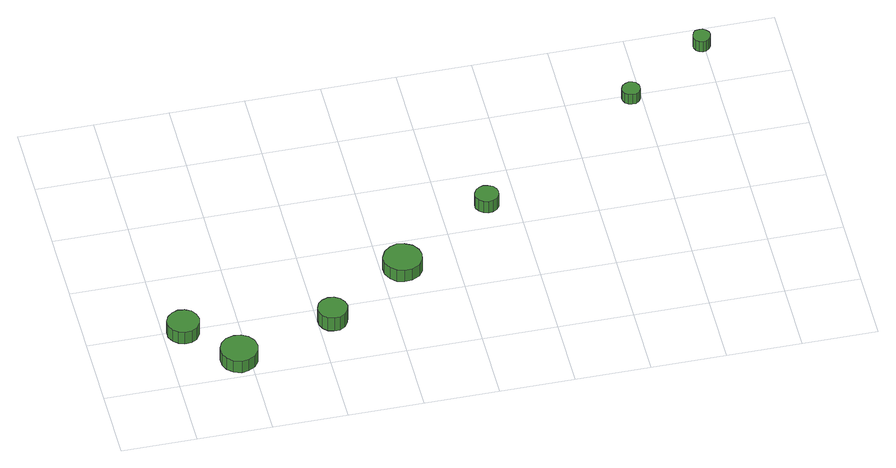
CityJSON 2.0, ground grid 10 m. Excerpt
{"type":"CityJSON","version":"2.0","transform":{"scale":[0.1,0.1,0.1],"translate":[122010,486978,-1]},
"CityObjects":{
"tree1":{"type":"SolitaryVegetationObject","attributes":{"function":"something"},"geometry":[{"type":"MultiSurface","lod":"1","boundaries":[[[0,1,2,3,4,5,6,7,8,9,10,11,12,13,14]],[[15,16,17,18,19,20,21,22,23,24,25,26,27,28,29]],[[0,29,28,1]],[[1,28,27,2]],[[2,27,26,3]],[[3,26,25,4]],[[4,25,24,5]],[[5,24,23,6]],[[6,23,22,7]],[[7,22,21,8]],[[8,21,20,9]],[[9,20,19,10]],[[10,19,18,11]],[[11,18,17,12]],[[12,17,16,13]],[[13,16,15,14]],[[14,15,29,0]]]}]},
"tree2":{"type":"SolitaryVegetationObject","attributes":{"function":"something"},"geometry":[{"type":"MultiSurface","lod":"1","boundaries":[[[30,31,32,33,34,35,36,37,38,39,40,41,42,43,44]],[[45,46,47,48,49,50,51,52,53,54,55,56,57,58,59]],[[30,59,58,31]],[[31,58,57,32]],[[32,57,56,33]],[[33,56,55,34]],[[34,55,54,35]],[[35,54,53,36]],[[36,53,52,37]],[[37,52,51,38]],[[38,51,50,39]],[[39,50,49,40]],[[40,49,48,41]],[[41,48,47,42]],[[42,47,46,43]],[[43,46,45,44]],[[44,45,59,30]]]}]},
"tree3":{"type":"SolitaryVegetationObject","attributes":{"function":"something"},"geometry":[{"type":"MultiSurface","lod":"1","boundaries":[[[60,61,62,63,64,65,66,67,68,69,70,71,72,73,74]],[[75,76,77,78,79,80,81,82,83,84,85,86,87,88,89]],[[60,89,88,61]],[[61,88,87,62]],[[62,87,86,63]],[[63,86,85,64]],[[64,85,84,65]],[[65,84,83,66]],[[66,83,82,67]],[[67,82,81,68]],[[68,81,80,69]],[[69,80,79,70]],[[70,79,78,71]],[[71,78,77,72]],[[72,77,76,73]],[[73,76,75,74]],[[74,75,89,60]]]}]},
"tree4":{"type":"SolitaryVegetationObject","attributes":{"function":"something"},"geometry":[{"type":"MultiSurface","lod":"1","boundaries":[[[90,91,92,93,94,95,96,97,98,99,100,101,102,103,104]],[[105,106,107,108,109,110,111,112,113,114,115,116,117,118,119]],[[90,119,118,91]],[[91,118,117,92]],[[92,117,116,93]],[[93,116,115,94]],[[94,115,114,95]],[[95,114,113,96]],[[96,113,112,97]],[[97,112,111,98]],[[98,111,110,99]],[[99,110,109,100]],[[100,109,108,101]],[[101,108,107,102]],[[102,107,106,103]],[[103,106,105,104]],[[104,105,119,90]]]}]},
"tree5":{"type":"SolitaryVegetationObject","attributes":{"function":"something"},"geometry":[{"type":"MultiSurface","lod":"1","boundaries":[[[120,121,122,123,124,125,126,127,128,129,130,131,132,133,134]],[[135,136,137,138,139,140,141,142,143,144,145,146,147,148,149]],[[120,149,148,121]],[[121,148,147,122]],[[122,147,146,123]],[[123,146,145,124]],[[124,145,144,125]],[[125,144,143,126]],[[126,143,142,127]],[[127,142,141,128]],[[128,141,140,129]],[[129,140,139,130]],[[130,139,138,131]],[[131,138,137,132]],[[132,137,136,133]],[[133,136,135,134]],[[134,135,149,120]]]}]},
"tree6":{"type":"SolitaryVegetationObject","attributes":{"function":"something"},"geometry":[{"type":"MultiSurface","lod":"1","boundaries":[[[150,151,152,153,154,155,156,157,158,159,160,161,162,163,164]],[[165,166,167,168,169,170,171,172,173,174,175,176,177,178,179]],[[150,179,178,151]],[[151,178,177,152]],[[152,177,176,153]],[[153,176,175,154]],[[154,175,174,155]],[[155,174,173,156]],[[156,173,172,157]],[[157,172,171,158]],[[158,171,170,159]],[[159,170,169,160]],[[160,169,168,161]],[[161,168,167,162]],[[162,167,166,163]],[[163,166,165,164]],[[164,165,179,150]]]}]},
"tree7":{"type":"SolitaryVegetationObject","attributes":{"function":"something"},"geometry":[{"type":"MultiSurface","lod":"1","boundaries":[[[180,181,182,183,184,185,186,187,188,189,190,191,192,193,194]],[[195,196,197,198,199,200,201,202,203,204,205,206,207,208,209]],[[180,209,208,181]],[[181,208,207,182]],[[182,207,206,183]],[[183,206,205,184]],[[184,205,204,185]],[[185,204,203,186]],[[186,203,202,187]],[[187,202,201,188]],[[188,201,200,189]],[[189,200,199,190]],[[190,199,198,191]],[[191,198,197,192]],[[192,197,196,193]],[[193,196,195,194]],[[194,195,209,180]]]}]}
},
"vertices":[
[48,98,29],[46,106,29],[41,114,29],[33,118,29],[24,119,29],[16,116,29],[9,110,29],[5,102,29],[5,93,29],[9,85,29],[16,79,29],[24,76,29],[33,77,29],[41,81,29],[46,89,29],[46,89,9],[41,81,9],[33,77,9],[24,76,9],[16,79,9],[9,85,9],[5,93,9],[5,102,9],[9,110,9],[16,116,9],[24,119,9],[33,118,9],[41,114,9],[46,106,9],[48,98,9],
[110,31,30],[108,42,30],[102,50,30],[93,55,30],[83,56,30],[73,53,30],[65,46,30],[61,37,30],[61,26,30],[65,17,30],[73,10,30],[83,6,30],[93,8,30],[102,13,30],[108,21,30],[108,21,10],[102,13,10],[93,8,10],[83,6,10],[73,10,10],[65,17,10],[61,26,10],[61,37,10],[65,46,10],[73,53,10],[83,56,10],[93,55,10],[102,50,10],[108,42,10],[110,31,10],
[239,76,32],[237,84,32],[232,91,32],[225,95,32],[217,96,32],[209,93,32],[203,88,32],[200,80,32],[200,72,32],[203,65,32],[209,59,32],[217,57,32],[225,57,32],[232,61,32],[237,68,32],[237,68,9],[232,61,9],[225,57,9],[217,57,9],[209,59,9],[203,65,9],[200,72,9],[200,80,9],[203,88,9],[209,93,9],[217,96,9],[225,95,9],[232,91,9],[237,84,9],[239,76,9],
[354,150,30],[352,160,30],[346,169,30],[336,174,30],[326,176,30],[316,172,30],[308,165,30],[303,155,30],[303,145,30],[308,135,30],[316,128,30],[326,125,30],[336,126,30],[346,131,30],[352,140,30],[352,140,10],[346,131,10],[336,126,10],[326,125,10],[316,128,10],[308,135,10],[303,145,10],[303,155,10],[308,165,10],[316,172,10],[326,176,10],[336,174,10],[346,169,10],[352,160,10],[354,150,10],
[476,242,30],[475,248,30],[471,253,30],[465,256,30],[459,257,30],[453,255,30],[448,251,30],[445,245,30],[445,238,30],[448,232,30],[453,228,30],[459,226,30],[465,227,30],[471,230,30],[475,235,30],[475,235,10],[471,230,10],[465,227,10],[459,226,10],[453,228,10],[448,232,10],[445,238,10],[445,245,10],[448,251,10],[453,255,10],[459,257,10],[465,256,10],[471,253,10],[475,248,10],[476,242,10],
[698,394,28],[697,398,28],[694,403,28],[690,405,28],[685,406,28],[680,404,28],[676,401,28],[674,396,28],[674,391,28],[676,386,28],[680,383,28],[685,382,28],[690,382,28],[694,385,28],[697,389,28],[697,389,11],[694,385,11],[690,382,11],[685,382,11],[680,383,11],[676,386,11],[674,391,11],[674,396,11],[676,401,11],[680,404,11],[685,406,11],[690,405,11],[694,403,11],[697,398,11],[698,394,11],
[808,468,29],[807,473,29],[804,477,29],[800,480,29],[795,480,29],[790,479,29],[787,476,29],[785,471,29],[785,466,29],[787,461,29],[790,458,29],[795,456,29],[800,457,29],[804,460,29],[807,464,29],[807,464,11],[804,460,11],[800,457,11],[795,456,11],[790,458,11],[787,461,11],[785,466,11],[785,471,11],[787,476,11],[790,479,11],[795,480,11],[800,480,11],[804,477,11],[807,473,11],[808,468,11]
]}
